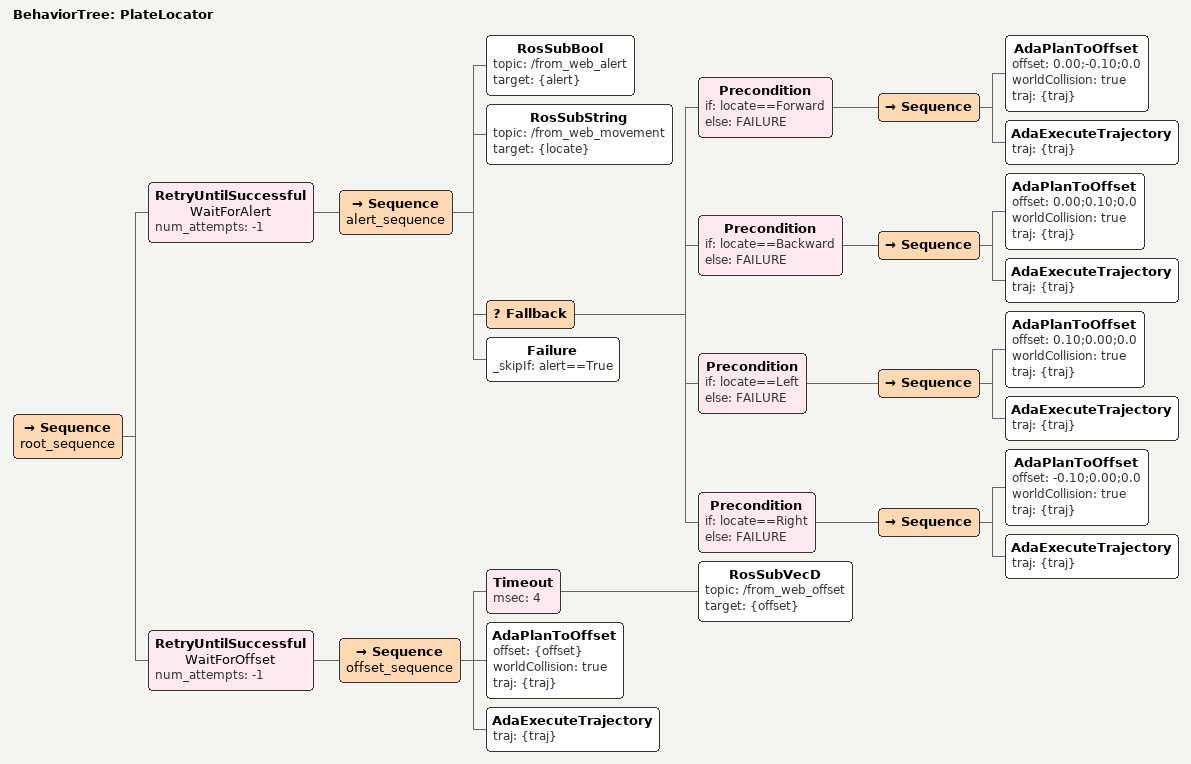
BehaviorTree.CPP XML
<root BTCPP_format="4" main_tree_to_execute="PlateLocator" >
  <!-- Subtree Includes -->
  <include path="./helpers.xml" />

  <!-- Moving robot to locate plate -->
  <BehaviorTree ID="PlateLocator">
    <Sequence name="root_sequence">

      <RetryUntilSuccessful name="WaitForAlert" num_attempts="-1">
        <Sequence name="alert_sequence">
          <RosSubBool topic="/from_web_alert" target="{alert}" />
          <RosSubString topic="/from_web_movement" target="{locate}" />
          <Fallback>
            <Precondition if="locate==Forward" else="FAILURE">
              <Sequence>
                <!-- Go to forward: -10 cm-->
                <AdaPlanToOffset offset="0.00;-0.10;0.0" worldCollision="true" traj="{traj}" />
                <AdaExecuteTrajectory traj="{traj}" />
              </Sequence>
            </Precondition>
            <Precondition if="locate==Backward" else="FAILURE">
              <Sequence>
                <!-- Go to forward: -10 cm-->
                <AdaPlanToOffset offset="0.00;0.10;0.0" worldCollision="true" traj="{traj}" />
                <AdaExecuteTrajectory traj="{traj}" />
              </Sequence>
            </Precondition>
            <Precondition if="locate==Left" else="FAILURE">
              <Sequence>
                <!-- Go to left: 10 cm -->
                <AdaPlanToOffset offset="0.10;0.00;0.0" worldCollision="true" traj="{traj}" />
                <AdaExecuteTrajectory traj="{traj}" />
              </Sequence>
            </Precondition>
            <Precondition if="locate==Right" else="FAILURE">
              <Sequence>
                <!-- Go to right: 10 cm -->
                <AdaPlanToOffset offset="-0.10;0.00;0.0" worldCollision="true" traj="{traj}" />
                <AdaExecuteTrajectory traj="{traj}" />
              </Sequence>
            </Precondition>
          </Fallback>
          <Failure _skipIf="alert==True"/>
        </Sequence>
      </RetryUntilSuccessful>

      <RetryUntilSuccessful name="WaitForOffset" num_attempts="-1">
        <Sequence name="offset_sequence">
          <Timeout msec="4">
            <RosSubVecD topic="/from_web_offset" target="{offset}" />
          </Timeout>
          <AdaPlanToOffset offset="{offset}" worldCollision="true" traj="{traj}" />
          <AdaExecuteTrajectory traj="{traj}" />
        </Sequence>
      </RetryUntilSuccessful>

    </Sequence>
  </BehaviorTree>
</root>
